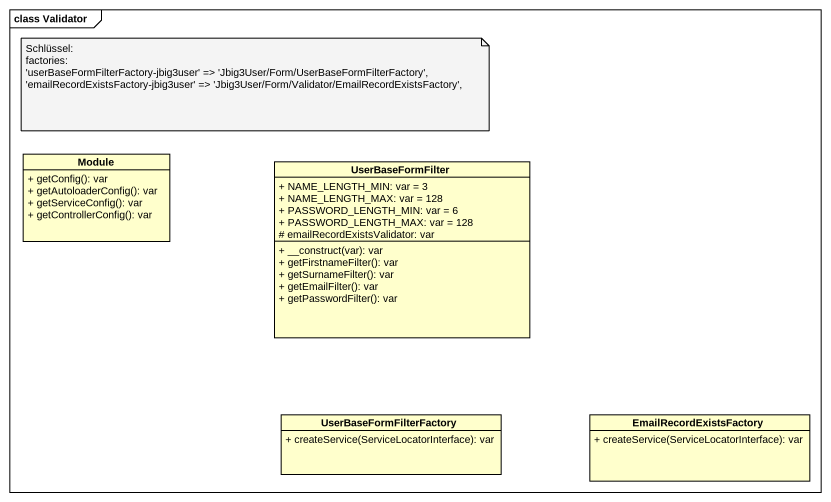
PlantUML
@startuml
mainframe class Validator
hide circle
hide empty members
skinparam classAttributeIconSize 0
class Module {
  + getConfig(): var
  + getAutoloaderConfig(): var
  + getServiceConfig(): var
  + getControllerConfig(): var
}
class UserBaseFormFilter {
  + NAME_LENGTH_MIN: var = 3
  + NAME_LENGTH_MAX: var = 128
  + PASSWORD_LENGTH_MIN: var = 6
  + PASSWORD_LENGTH_MAX: var = 128
  # emailRecordExistsValidator: var
  + __construct(var): var
  + getFirstnameFilter(): var
  + getSurnameFilter(): var
  + getEmailFilter(): var
  + getPasswordFilter(): var
}
class UserBaseFormFilterFactory {
  + createService(ServiceLocatorInterface): var
}
class EmailRecordExistsFactory {
  + createService(ServiceLocatorInterface): var
}
note as N1
  Schlüssel:
  factories:
  ~'userBaseFormFilterFactory-jbig3user' => 'Jbig3User/Form/UserBaseFormFilterFactory',
  ~'emailRecordExistsFactory-jbig3user' => 'Jbig3User/Form/Validator/EmailRecordExistsFactory',
end note
@enduml
